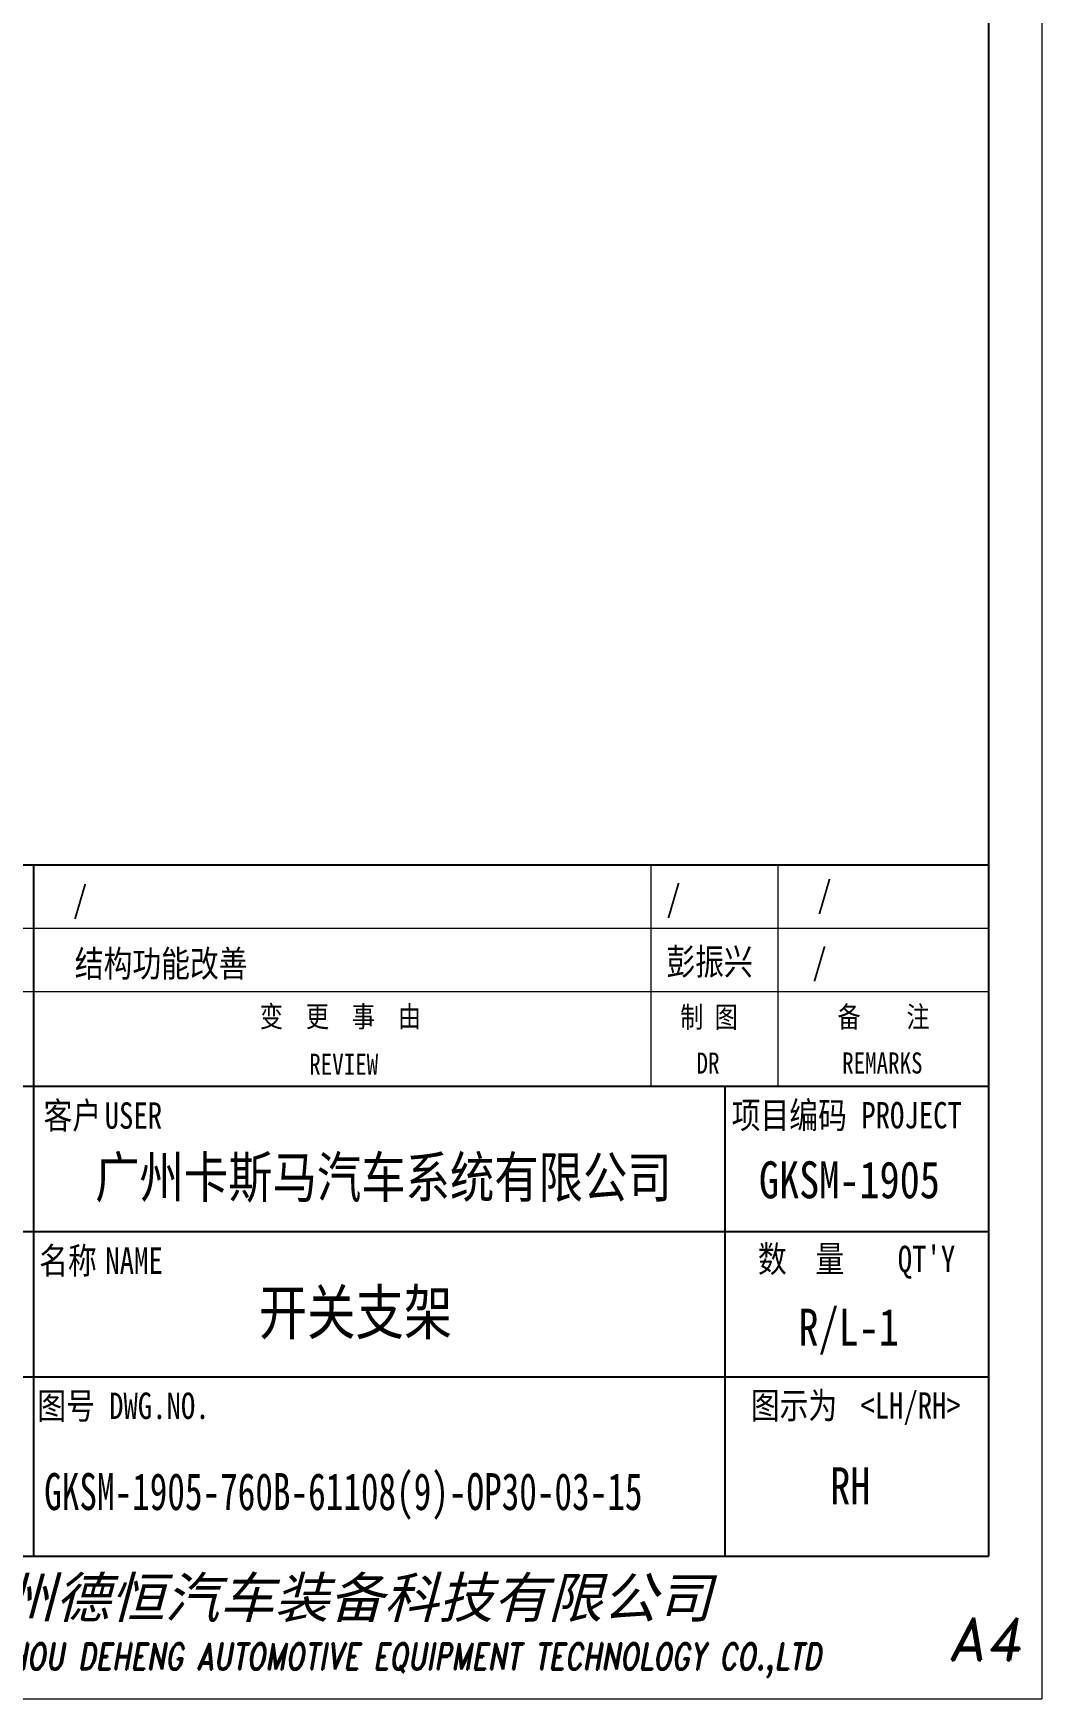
# Model space of a CAD drawing. Header units: millimetres. Extents: x 1333 to 106363, y -60675 to -5704.
# Drawn here: x 2714.7 to 2810.2, y -60304.5 to -60146.7 of the extents above; entities that cross this region are included whole.
import ezdxf
from ezdxf.enums import TextEntityAlignment as Align

# ---------------------------------------------------------------- set-up
doc = ezdxf.new("R2010")
doc.units = ezdxf.units.MM
doc.header["$LTSCALE"] = 0.5
for name, color, linetype in [('图号', 7, 'Continuous'), ('图名', 7, 'Continuous'), ('图框文字', 7, 'Continuous'), ('数量', 7, 'Continuous')]:
    doc.layers.add(name, color=color, linetype=linetype)
doc.layers.add('图框', color=7, linetype='Continuous', lineweight=18)
doc.layers.add('打印-禁用', color=7, linetype='Continuous', lineweight=15, plot=False)
doc.styles.add('STYLE1', font='')
doc.styles.add('国标', font='simfang.ttf', dxfattribs={"width": 0.8})
doc.styles.add('标题字', font='romand.shx', dxfattribs={"oblique": 10, "bigfont": 'bigfont.shx'})
doc.styles.get('STYLE1').set_extended_font_data('SimSun')

# ---------------------------------------------------------------- blocks, each defined once
blk = doc.blocks.new('GZDEH零件A4图框V01版')
at = {"layer": '图框', "color": 9}
for p, q in [((173, 58), (173, 79)), ((185, 79), (185, 58)), ((90, 73), (205, 73)), ((90, 67), (205, 67))]:
    blk.add_line(p, q, dxfattribs=at)
at = {"layer": '图框文字', "linetype": 'Continuous'}
for p, q in [((205, 13.5), (205, 292)), ((205, 13.5), (205, 97)), ((90, 79), (205, 79)), ((25, 13.5), (205, 13.5))]:
    blk.add_line(p, q, dxfattribs=at)
at = {"layer": '图框文字', "color": 9}
for p, q in [((114.5, 79), (114.5, 13.5)), ((205, 58), (25, 58)), ((114.5, 58), (114.5, 13.5)), ((180, 58), (180, 13.5)), ((25, 44.25), (205, 44.25)), ((25, 30.5), (205, 30.5))]:
    blk.add_line(p, q, dxfattribs=at)
at = {"layer": '打印-禁用', "linetype": 'Continuous'}
for p in [(210, 297), (0, 0)]:
    blk.add_line(p, (210, 0), dxfattribs=at)
at = {"layer": '图框', "color": 9, "style": '国标', "width": 0.8}
for s, p in [('变  更  事  由', (143.58, 63.63)), ('REVIEW', (143.89, 59.11))]:
    blk.add_text(s, height=2, dxfattribs=at).set_placement(p, align=Align.CENTER)
for s, p in [('制 图', (178.49, 64.61)), ('备    注', (195.02, 64.64)), ('DR', (178.4, 60.22)), ('REMARKS', (194.91, 60.23))]:
    blk.add_text(s, height=2, dxfattribs=at).set_placement(p, align=Align.MIDDLE)
at = {"layer": '图框文字', "color": 9, "style": '国标', "width": 0.8}
for s, p in [('客户', (118.19, 54)), ('USER', (123.97, 54))]:
    blk.add_text(s, height=2.5, dxfattribs=at).set_placement(p, align=Align.CENTER)
for s, p in [('项目编码 PROJECT', (180.64, 54.03)), ('名称\u3000', (115.05, 40.25)), ('NAME', (121.31, 40.25)), ('数  量', (183.12, 40.41)), ("QT'Y ", (196.37, 40.41)), ('图号', (114.87, 26.5)), ('DWG.NO.', (121.67, 26.5)), ('图示为', (182.45, 26.53)), ('<LH/RH>', (192.82, 26.53))]:
    blk.add_text(s, height=2.5, dxfattribs=at).set_placement(p)
at = {"layer": '图框文字', "color": 7, "lineweight": -3, "style": 'STYLE1', "oblique": 15}
blk.add_text('广州德恒汽车装备科技有限公司', height=3.8, dxfattribs=at).set_placement((106.21, 7.68))
at = {"layer": '图框文字', "color": 7, "style": '标题字', "oblique": 10}
blk.add_text('A4', height=4, dxfattribs=at).set_placement((204.57, 5.66), align=Align.MIDDLE)
at = {"layer": '图框文字', "color": 7, "style": '标题字', "oblique": 10, "width": 0.75}
blk.add_text('GUANGZHOU DEHENG AUTOMOTIVE EQUIPMENT TECHNOLOGY CO.,LTD ', height=2.5, dxfattribs=at).set_placement((146.18, 3.62), align=Align.MIDDLE)
blk = doc.blocks.new('DEH A4')
at = {"layer": '图框'}
blk.add_blockref('GZDEH零件A4图框V01版', (0, 0), dxfattribs=at)

msp = doc.modelspace()

# ---------------------------------------------------------------- block references
at = {"layer": '图框'}
msp.add_blockref('DEH A4', (2600.164, -60304.522), dxfattribs=at)

# ---------------------------------------------------------------- texts
at = {"layer": '图号', "color": 3, "style": '国标', "width": 0.7}
msp.add_text('GKSM-1905-760B-61108(9)-OP30-03-15', height=3.5, dxfattribs=at).set_placement((2715.685, -60286.648))
at = {"layer": '图名', "color": 3, "style": '国标', "width": 0.8}
msp.add_text('开关支架 ', height=4.2, dxfattribs=at).set_placement((2746.316, -60270.008), align=Align.CENTER)
at = {"layer": '图框文字', "color": 3, "style": '国标', "width": 0.8}
for s, height, p in [('/', 2.5, (2718.409, -60230.05)), ('/', 2.5, (2774.614, -60229.951)), ('/', 2.5, (2788.909, -60229.58)), ('结构功能改善', 2.5, (2718.581, -60236.134)), ('彭振兴', 2.5, (2774.614, -60235.951)), ('/', 2.5, (2788.446, -60235.94)), ('广州卡斯马汽车系统有限公司', 3.85, (2720.509, -60257.041)), ('GKSM-1905', 3.5, (2783.381, -60257.112))]:
    msp.add_text(s, height=height, dxfattribs=at).set_placement(p)
msp.add_text('RH', height=3.5, dxfattribs=at).set_placement((2792.036, -60286.105), align=Align.CENTER)
at = {"layer": '数量', "color": 3, "style": '国标', "width": 0.8}
msp.add_text('R/L-1', height=3.5, dxfattribs=at).set_placement((2791.882, -60271.073), align=Align.CENTER)

doc.saveas('drawing.dxf')
